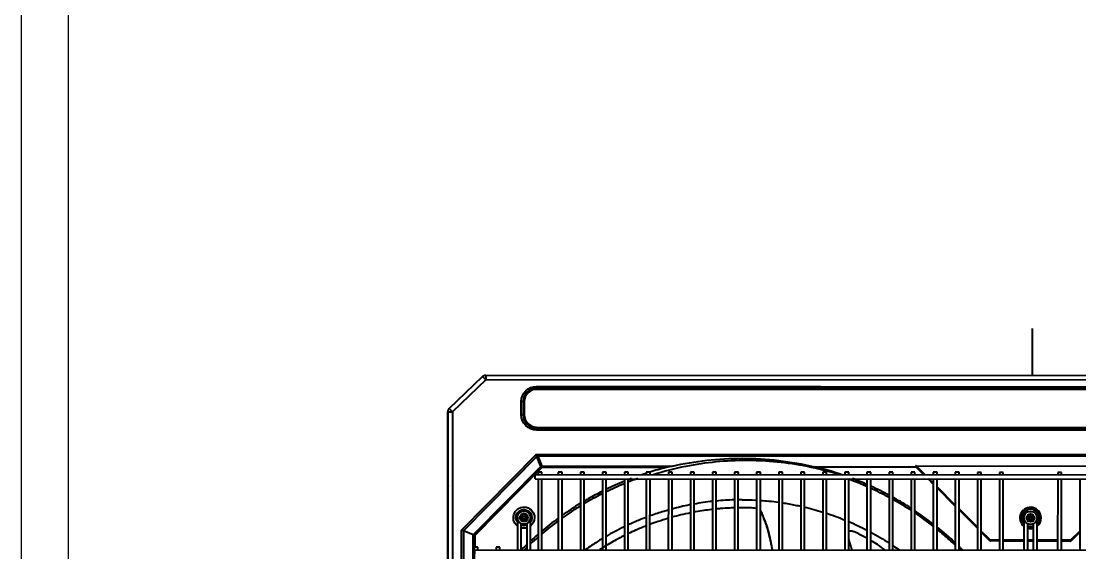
# Model space of a CAD drawing. Extents: x 58467 to 79089, y -33726 to -17391.
# Drawn here: x 78327 to 78439.7, y -20676.4 to -20619.9 of the extents above; entities that cross this region are included whole.
import ezdxf

# ---------------------------------------------------------------- set-up
doc = ezdxf.new("R2010")
doc.units = 0
doc.header["$LTSCALE"] = 100
doc.layers.add('+ENTE-ST-DOSEME USTU KONDDRENAJ', color=110, linetype='DOSEMEUSTUKONDENSDRENAJ_LINE', lineweight=40)
doc.layers.add('BA_elev2', color=9, linetype='Continuous')
doc.linetypes.add('DOSEMEUSTUKONDENSDRENAJ_LINE', pattern='A,300,-40,["CD",Standard,S=15,R=0,X=-35,Y=-7.5],0', length=340)

# ---------------------------------------------------------------- blocks, each defined once
blk = doc.blocks.new('4. KAT')
at = {"color": 3}
for p, q in [((54125.2, -33358.64, -3.34), (54125.2, -33353.64, -3.34)), ((54063.14, -33362.17, -3.34), (54066.66, -33358.75, -3.34)), ((54067.02, -33359.1, -3.34), (54063.49, -33362.53, -3.34)), ((54066.66, -33358.75, -3.34), (54067.02, -33359.1, -3.34)), ((54067.02, -33358.6, -3.34), (54183.02, -33358.67, -3.34)), ((54067.02, -33358.6, -3.34), (54067.02, -33359.1, -3.34)), ((54183.02, -33359.17, -3.34), (54067.02, -33359.1, -3.34)), ((54072.42, -33359.8, -3.34), (54177.57, -33359.87, -3.34)), ((54072.42, -33359.8, -3.34), (54072.42, -33360.01, -3.34)), ((54177.57, -33360.08, -3.34), (54072.42, -33360.01, -3.34)), ((54072.42, -33360.13, -3.34), (54072.42, -33360.01, -3.34)), ((54177.57, -33360.19, -3.34), (54072.42, -33360.13, -3.34)), ((54070.8, -33362.83, -3.34), (54070.8, -33361.42, -3.34)), ((54071.01, -33361.42, -3.34), (54070.8, -33361.42, -3.34)), ((54071.01, -33361.42, -3.34), (54071.01, -33362.83, -3.34)), ((54071.12, -33361.42, -3.34), (54071.01, -33361.42, -3.34)), ((54071.12, -33361.42, -3.34), (54071.12, -33362.83, -3.34)), ((54062.95, -33430.58, -3.34), (54062.99, -33362.53, -3.34)), ((54062.99, -33362.57, -3.34), (54062.95, -33430.58, -3.34)), ((54062.99, -33362.57, -3.34), (54062.95, -33430.58, -3.34)), ((54062.99, -33362.53, -3.34), (54063.49, -33362.53, -3.34)), ((54063.14, -33362.17, -3.34), (54063.49, -33362.53, -3.34)), ((54063.49, -33362.53, -3.34), (54063.45, -33430.58, -3.34)), ((54071.01, -33362.83, -3.34), (54070.8, -33362.83, -3.34)), ((54071.12, -33362.83, -3.34), (54071.01, -33362.83, -3.34)), ((54072.42, -33364.13, -3.34), (54072.42, -33364.24, -3.34)), ((54072.42, -33364.13, -3.34), (54177.57, -33364.2, -3.34)), ((54072.42, -33364.24, -3.34), (54177.57, -33364.31, -3.34)), ((54072.42, -33364.24, -3.34), (54072.42, -33364.46, -3.34)), ((54177.57, -33364.52, -3.34), (54072.42, -33364.46, -3.34)), ((54064.43, -33375.09, -3.34), (54072.41, -33367.02, -3.34)), ((54072.46, -33367.28, -3.34), (54064.64, -33375.18, -3.34)), ((54072.41, -33367.02, -3.34), (54177.57, -33367.09, -3.34)), ((54072.46, -33367.28, -3.34), (54072.41, -33367.02, -3.34)), ((54072.41, -33367.02, -3.34), (54072.56, -33367.23, -3.34)), ((54072.89, -33368.33, -3.34), (54072.46, -33367.28, -3.34)), ((54072.56, -33367.23, -3.34), (54073, -33368.28, -3.34)), ((54177.42, -33367.3, -3.34), (54072.56, -33367.23, -3.34)), ((54065.69, -33375.61, -3.34), (54072.89, -33368.33, -3.34)), ((54073, -33368.44, -3.34), (54072.89, -33368.33, -3.34)), ((54073, -33368.28, -3.34), (54086.87, -33368.29, -3.34)), ((54073, -33368.44, -3.34), (54073, -33368.28, -3.34)), ((54101.99, -33368.36, -3.34), (54112.81, -33368.37, -3.34)), ((54113.69, -33369.25, -3.34), (54112.79, -33368.35, -3.34)), ((54112.83, -33368.27, -3.34), (54137.16, -33368.29, -3.34)), ((54113.81, -33369.25, -3.34), (54112.83, -33368.27, -3.34)), ((54073, -33368.44, -3.34), (54065.84, -33375.68, -3.34)), ((54177.74, -33369.29, -3.34), (54072.28, -33369.23, -3.34)), ((54072.28, -33369.43, -3.34), (54072.28, -33369.23, -3.34)), ((54072.28, -33369.63, -3.34), (54072.28, -33369.43, -3.34)), ((54072.58, -33368.93, -3.34), (54072.58, -33369.23, -3.34)), ((54072.98, -33368.93, -3.34), (54072.58, -33368.93, -3.34)), ((54072.98, -33369.23, -3.34), (54072.98, -33368.93, -3.34)), ((54086.23, -33368.45, -3.34), (54073, -33368.44, -3.34)), ((54074.74, -33368.93, -3.34), (54074.74, -33369.23, -3.34)), ((54075.14, -33368.93, -3.34), (54074.74, -33368.93, -3.34)), ((54075.14, -33369.23, -3.34), (54075.14, -33368.93, -3.34)), ((54077.09, -33368.93, -3.34), (54077.09, -33369.23, -3.34)), ((54077.49, -33368.93, -3.34), (54077.09, -33368.93, -3.34)), ((54077.49, -33369.23, -3.34), (54077.49, -33368.93, -3.34)), ((54079.44, -33368.93, -3.34), (54079.44, -33369.23, -3.34)), ((54079.84, -33368.93, -3.34), (54079.44, -33368.93, -3.34)), ((54079.84, -33369.23, -3.34), (54079.84, -33368.93, -3.34)), ((54081.79, -33368.93, -3.34), (54081.79, -33369.23, -3.34)), ((54082.19, -33368.93, -3.34), (54081.79, -33368.93, -3.34)), ((54082.19, -33369.23, -3.34), (54082.19, -33368.93, -3.34)), ((54084.1, -33368.93, -3.34), (54084.1, -33369.23, -3.34)), ((54084.5, -33368.93, -3.34), (54084.1, -33368.93, -3.34)), ((54084.5, -33369.23, -3.34), (54084.5, -33368.93, -3.34)), ((54086.45, -33368.94, -3.34), (54086.45, -33369.24, -3.34)), ((54086.85, -33368.94, -3.34), (54086.45, -33368.94, -3.34)), ((54086.85, -33369.24, -3.34), (54086.85, -33368.94, -3.34)), ((54088.8, -33368.94, -3.34), (54088.8, -33369.24, -3.34)), ((54089.2, -33368.94, -3.34), (54088.8, -33368.94, -3.34)), ((54089.2, -33369.24, -3.34), (54089.2, -33368.94, -3.34)), ((54091.15, -33368.94, -3.34), (54091.15, -33369.24, -3.34)), ((54091.55, -33368.94, -3.34), (54091.15, -33368.94, -3.34)), ((54091.55, -33369.24, -3.34), (54091.55, -33368.94, -3.34)), ((54093.5, -33368.94, -3.34), (54093.5, -33369.24, -3.34)), ((54093.9, -33368.94, -3.34), (54093.5, -33368.94, -3.34)), ((54093.89, -33369.24, -3.34), (54093.9, -33368.94, -3.34)), ((54095.84, -33368.94, -3.34), (54095.84, -33369.24, -3.34)), ((54096.24, -33368.94, -3.34), (54095.84, -33368.94, -3.34)), ((54096.24, -33369.24, -3.34), (54096.24, -33368.94, -3.34)), ((54098.19, -33368.94, -3.34), (54098.19, -33369.24, -3.34)), ((54098.59, -33368.94, -3.34), (54098.19, -33368.94, -3.34)), ((54098.59, -33369.24, -3.34), (54098.59, -33368.94, -3.34)), ((54100.54, -33368.94, -3.34), (54100.54, -33369.24, -3.34)), ((54100.94, -33368.94, -3.34), (54100.54, -33368.94, -3.34)), ((54100.94, -33369.24, -3.34), (54100.94, -33368.94, -3.34)), ((54102.89, -33368.95, -3.34), (54102.89, -33369.25, -3.34)), ((54103.29, -33368.95, -3.34), (54102.89, -33368.95, -3.34)), ((54103.29, -33369.25, -3.34), (54103.29, -33368.95, -3.34)), ((54105.24, -33368.95, -3.34), (54105.24, -33369.25, -3.34)), ((54105.64, -33368.95, -3.34), (54105.24, -33368.95, -3.34)), ((54105.64, -33369.25, -3.34), (54105.64, -33368.95, -3.34)), ((54107.59, -33368.95, -3.34), (54107.59, -33369.25, -3.34)), ((54107.99, -33368.95, -3.34), (54107.59, -33368.95, -3.34)), ((54107.99, -33369.25, -3.34), (54107.99, -33368.95, -3.34)), ((54109.94, -33368.95, -3.34), (54109.94, -33369.25, -3.34)), ((54110.34, -33368.95, -3.34), (54109.94, -33368.95, -3.34)), ((54110.34, -33369.25, -3.34), (54110.34, -33368.95, -3.34)), ((54112.29, -33368.95, -3.34), (54112.29, -33369.25, -3.34)), ((54112.69, -33368.95, -3.34), (54112.29, -33368.95, -3.34)), ((54112.69, -33369.25, -3.34), (54112.69, -33368.95, -3.34)), ((54114.64, -33368.95, -3.34), (54114.64, -33369.25, -3.34)), ((54115.04, -33368.95, -3.34), (54114.64, -33368.95, -3.34)), ((54115.04, -33369.25, -3.34), (54115.04, -33368.95, -3.34)), ((54116.99, -33368.95, -3.34), (54116.99, -33369.25, -3.34)), ((54117.39, -33368.95, -3.34), (54116.99, -33368.95, -3.34)), ((54117.39, -33369.25, -3.34), (54117.39, -33368.95, -3.34)), ((54119.34, -33368.96, -3.34), (54119.34, -33369.26, -3.34)), ((54119.74, -33368.96, -3.34), (54119.34, -33368.96, -3.34)), ((54119.74, -33369.26, -3.34), (54119.74, -33368.96, -3.34)), ((54121.69, -33368.96, -3.34), (54121.69, -33369.26, -3.34)), ((54122.09, -33368.96, -3.34), (54121.69, -33368.96, -3.34)), ((54122.09, -33369.26, -3.34), (54122.09, -33368.96, -3.34)), ((54127.89, -33368.96, -3.34), (54127.89, -33369.26, -3.34)), ((54128.29, -33368.96, -3.34), (54127.89, -33368.96, -3.34)), ((54128.29, -33369.26, -3.34), (54128.29, -33368.96, -3.34)), ((54063.01, -33370.72, -3.34), (54063.01, -33370.42, -3.34)), ((54063.01, -33370.72, -3.34), (54063.01, -33370.42, -3.34)), ((54072.28, -33369.63, -3.34), (54177.74, -33369.69, -3.34)), ((54072.58, -33369.63, -3.34), (54072.58, -33377.23, -3.34)), ((54072.98, -33377.23, -3.34), (54072.98, -33369.63, -3.34)), ((54074.74, -33369.63, -3.34), (54074.74, -33377.23, -3.34)), ((54075.14, -33377.23, -3.34), (54075.14, -33369.63, -3.34)), ((54077.09, -33369.63, -3.34), (54077.09, -33377.23, -3.34)), ((54077.49, -33377.23, -3.34), (54077.49, -33369.63, -3.34)), ((54079.44, -33369.63, -3.34), (54079.44, -33377.23, -3.34)), ((54079.84, -33377.23, -3.34), (54079.84, -33369.63, -3.34)), ((54081.79, -33369.63, -3.34), (54081.78, -33377.23, -3.34)), ((54082.18, -33377.23, -3.34), (54082.19, -33369.63, -3.34)), ((54084.1, -33369.63, -3.34), (54084.09, -33377.23, -3.34)), ((54084.49, -33377.23, -3.34), (54084.5, -33369.63, -3.34)), ((54086.45, -33369.64, -3.34), (54086.44, -33377.23, -3.34)), ((54086.84, -33377.23, -3.34), (54086.85, -33369.64, -3.34)), ((54088.8, -33369.64, -3.34), (54088.79, -33377.24, -3.34)), ((54089.19, -33377.24, -3.34), (54089.2, -33369.64, -3.34)), ((54091.15, -33369.64, -3.34), (54091.14, -33377.24, -3.34)), ((54091.54, -33377.24, -3.34), (54091.55, -33369.64, -3.34)), ((54093.49, -33369.64, -3.34), (54093.49, -33377.24, -3.34)), ((54093.89, -33377.24, -3.34), (54093.89, -33369.64, -3.34)), ((54095.84, -33369.64, -3.34), (54095.84, -33377.24, -3.34)), ((54096.24, -33377.24, -3.34), (54096.24, -33369.64, -3.34)), ((54098.19, -33369.64, -3.34), (54098.19, -33377.24, -3.34)), ((54098.59, -33377.24, -3.34), (54098.59, -33369.64, -3.34)), ((54100.54, -33369.64, -3.34), (54100.54, -33377.24, -3.34)), ((54100.94, -33377.24, -3.34), (54100.94, -33369.64, -3.34)), ((54102.89, -33369.65, -3.34), (54102.89, -33377.24, -3.34)), ((54103.29, -33377.24, -3.34), (54103.29, -33369.65, -3.34)), ((54105.24, -33369.65, -3.34), (54105.24, -33377.25, -3.34)), ((54105.64, -33377.25, -3.34), (54105.64, -33369.65, -3.34)), ((54107.59, -33369.65, -3.34), (54107.59, -33377.25, -3.34)), ((54107.99, -33377.25, -3.34), (54107.99, -33369.65, -3.34)), ((54109.94, -33369.65, -3.34), (54109.94, -33377.25, -3.34)), ((54110.34, -33377.25, -3.34), (54110.34, -33369.65, -3.34)), ((54112.29, -33369.65, -3.34), (54112.29, -33377.25, -3.34)), ((54112.69, -33377.25, -3.34), (54112.69, -33369.65, -3.34)), ((54114.64, -33370.2, -3.34), (54114.09, -33369.65, -3.34)), ((54114.64, -33370.09, -3.34), (54114.21, -33369.65, -3.34)), ((54114.64, -33369.65, -3.34), (54114.64, -33377.25, -3.34)), ((54115.04, -33377.25, -3.34), (54115.04, -33369.65, -3.34)), ((54116.99, -33372.44, -3.34), (54115.04, -33370.49, -3.34)), ((54116.99, -33372.55, -3.34), (54115.04, -33370.6, -3.34)), ((54116.99, -33369.65, -3.34), (54116.99, -33377.25, -3.34)), ((54117.39, -33377.25, -3.34), (54117.39, -33369.65, -3.34)), ((54119.34, -33369.66, -3.34), (54119.34, -33377.25, -3.34)), ((54119.74, -33377.25, -3.34), (54119.74, -33369.66, -3.34)), ((54121.69, -33369.66, -3.34), (54121.69, -33377.26, -3.34)), ((54122.09, -33377.26, -3.34), (54122.09, -33369.66, -3.34)), ((54127.89, -33369.66, -3.34), (54127.88, -33377.26, -3.34)), ((54128.28, -33377.26, -3.34), (54128.29, -33369.66, -3.34)), ((54130.24, -33369.66, -3.34), (54130.23, -33377.26, -3.34)), ((54062.99, -33370.72, -3.34), (54063.01, -33370.72, -3.34)), ((54062.99, -33370.72, -3.34), (54063.01, -33370.72, -3.34)), ((54063.01, -33375.2, -3.34), (54063.01, -33370.72, -3.34)), ((54063.01, -33375.2, -3.34), (54063.01, -33370.72, -3.34)), ((54119.34, -33374.79, -3.34), (54117.39, -33372.84, -3.34)), ((54070.38, -33373.78, -3.34), (54070.38, -33375.16, -3.34)), ((54070.66, -33373.77, -3.34), (54070.87, -33373.4, -3.34)), ((54070.87, -33374.13, -3.34), (54070.66, -33373.77, -3.34)), ((54070.71, -33373.77, -3.34), (54070.66, -33373.77, -3.34)), ((54070.9, -33373.45, -3.34), (54070.71, -33373.77, -3.34)), ((54070.71, -33373.77, -3.34), (54070.9, -33374.08, -3.34)), ((54070.87, -33373.4, -3.34), (54071.29, -33373.4, -3.34)), ((54070.9, -33373.45, -3.34), (54070.87, -33373.4, -3.34)), ((54070.88, -33373.72, -3.34), (54070.88, -33373.82, -3.34)), ((54071.03, -33373.72, -3.34), (54070.88, -33373.72, -3.34)), ((54071.03, -33373.82, -3.34), (54070.88, -33373.82, -3.34)), ((54071.27, -33373.45, -3.34), (54070.9, -33373.45, -3.34)), ((54071.13, -33373.57, -3.34), (54071.03, -33373.57, -3.34)), ((54071.03, -33373.72, -3.34), (54071.03, -33373.57, -3.34)), ((54071.03, -33373.97, -3.34), (54071.03, -33373.82, -3.34)), ((54071.13, -33373.97, -3.34), (54071.03, -33373.97, -3.34)), ((54071.13, -33373.57, -3.34), (54071.13, -33373.72, -3.34)), ((54071.13, -33373.72, -3.34), (54071.28, -33373.72, -3.34)), ((54071.13, -33373.82, -3.34), (54071.13, -33373.97, -3.34)), ((54071.13, -33373.82, -3.34), (54071.28, -33373.82, -3.34)), ((54071.29, -33373.4, -3.34), (54071.27, -33373.45, -3.34)), ((54071.45, -33373.77, -3.34), (54071.27, -33373.45, -3.34)), ((54071.27, -33374.08, -3.34), (54071.45, -33373.77, -3.34)), ((54071.28, -33373.72, -3.34), (54071.28, -33373.82, -3.34)), ((54071.29, -33373.4, -3.34), (54071.51, -33373.77, -3.34)), ((54071.51, -33373.77, -3.34), (54071.29, -33374.13, -3.34)), ((54071.51, -33373.77, -3.34), (54071.45, -33373.77, -3.34)), ((54071.78, -33375.16, -3.34), (54071.78, -33373.78, -3.34)), ((54119.34, -33374.9, -3.34), (54117.39, -33372.95, -3.34)), ((54124.29, -33373.81, -3.34), (54124.29, -33375.19, -3.34)), ((54124.56, -33373.8, -3.34), (54124.78, -33373.43, -3.34)), ((54124.77, -33374.17, -3.34), (54124.56, -33373.8, -3.34)), ((54124.62, -33373.8, -3.34), (54124.56, -33373.8, -3.34)), ((54124.8, -33373.48, -3.34), (54124.62, -33373.8, -3.34)), ((54124.62, -33373.8, -3.34), (54124.8, -33374.12, -3.34)), ((54124.78, -33373.43, -3.34), (54125.2, -33373.43, -3.34)), ((54124.8, -33373.48, -3.34), (54124.78, -33373.43, -3.34)), ((54124.79, -33373.75, -3.34), (54124.79, -33373.85, -3.34)), ((54124.94, -33373.75, -3.34), (54124.79, -33373.75, -3.34)), ((54124.94, -33373.85, -3.34), (54124.79, -33373.85, -3.34)), ((54125.17, -33373.48, -3.34), (54124.8, -33373.48, -3.34)), ((54125.04, -33373.6, -3.34), (54124.94, -33373.6, -3.34)), ((54124.94, -33373.75, -3.34), (54124.94, -33373.6, -3.34)), ((54124.94, -33374, -3.34), (54124.94, -33373.85, -3.34)), ((54125.04, -33374, -3.34), (54124.94, -33374, -3.34)), ((54125.04, -33373.6, -3.34), (54125.04, -33373.75, -3.34)), ((54125.04, -33373.75, -3.34), (54125.19, -33373.75, -3.34)), ((54125.04, -33373.85, -3.34), (54125.04, -33374, -3.34)), ((54125.04, -33373.85, -3.34), (54125.19, -33373.85, -3.34)), ((54125.2, -33373.43, -3.34), (54125.17, -33373.48, -3.34)), ((54125.35, -33373.8, -3.34), (54125.17, -33373.48, -3.34)), ((54125.17, -33374.12, -3.34), (54125.35, -33373.8, -3.34)), ((54125.19, -33373.75, -3.34), (54125.19, -33373.85, -3.34)), ((54125.2, -33373.43, -3.34), (54125.41, -33373.8, -3.34)), ((54125.41, -33373.8, -3.34), (54125.2, -33374.17, -3.34)), ((54125.41, -33373.8, -3.34), (54125.35, -33373.8, -3.34)), ((54125.69, -33375.19, -3.34), (54125.69, -33373.82, -3.34)), ((54064.4, -33424.14, -3.34), (54064.43, -33375.09, -3.34)), ((54064.64, -33375.18, -3.34), (54064.43, -33375.09, -3.34)), ((54064.64, -33375.18, -3.34), (54064.61, -33423.99, -3.34)), ((54065.69, -33375.61, -3.34), (54064.64, -33375.18, -3.34)), ((54070.38, -33375.16, -3.34), (54070.38, -33375.44, -3.34)), ((54070.78, -33375.16, -3.34), (54070.78, -33374.4, -3.34)), ((54070.78, -33375.44, -3.34), (54070.78, -33375.16, -3.34)), ((54070.9, -33374.08, -3.34), (54070.87, -33374.13, -3.34)), ((54071.29, -33374.13, -3.34), (54070.87, -33374.13, -3.34)), ((54070.9, -33374.08, -3.34), (54071.27, -33374.08, -3.34)), ((54071.29, -33374.13, -3.34), (54071.27, -33374.08, -3.34)), ((54071.38, -33374.4, -3.34), (54071.38, -33375.16, -3.34)), ((54071.38, -33375.16, -3.34), (54071.38, -33375.44, -3.34)), ((54071.78, -33375.44, -3.34), (54071.78, -33375.16, -3.34)), ((54120.72, -33376.17, -3.34), (54119.74, -33375.19, -3.34)), ((54124.69, -33375.19, -3.34), (54124.69, -33374.43, -3.34)), ((54124.8, -33374.12, -3.34), (54124.77, -33374.17, -3.34)), ((54125.2, -33374.17, -3.34), (54124.77, -33374.17, -3.34)), ((54124.8, -33374.12, -3.34), (54125.17, -33374.12, -3.34)), ((54125.2, -33374.17, -3.34), (54125.17, -33374.12, -3.34)), ((54125.29, -33374.43, -3.34), (54125.29, -33375.19, -3.34)), ((54065.68, -33386.32, -3.34), (54065.69, -33375.61, -3.34)), ((54065.84, -33375.68, -3.34), (54065.69, -33375.61, -3.34)), ((54065.84, -33375.68, -3.34), (54065.84, -33376.92, -3.34)), ((54070.38, -33375.44, -3.34), (54070.38, -33375.81, -3.34)), ((54070.38, -33375.81, -3.34), (54070.38, -33376.09, -3.34)), ((54070.38, -33376.09, -3.34), (54070.38, -33377.22, -3.34)), ((54070.78, -33375.81, -3.34), (54070.78, -33375.44, -3.34)), ((54070.78, -33376.09, -3.34), (54070.78, -33375.81, -3.34)), ((54070.78, -33377.23, -3.34), (54070.78, -33376.09, -3.34)), ((54071.38, -33375.44, -3.34), (54071.38, -33375.81, -3.34)), ((54071.38, -33375.81, -3.34), (54071.38, -33376.09, -3.34)), ((54071.38, -33376.09, -3.34), (54071.38, -33377.23, -3.34)), ((54071.78, -33375.81, -3.34), (54071.78, -33375.44, -3.34)), ((54071.78, -33375.44, -3.34), (54071.78, -33375.44, -3.34)), ((54071.78, -33376.09, -3.34), (54071.78, -33375.81, -3.34)), ((54071.78, -33375.81, -3.34), (54071.78, -33375.81, -3.34)), ((54071.78, -33377.23, -3.34), (54071.78, -33376.09, -3.34)), ((54120.66, -33376.23, -3.34), (54119.74, -33375.3, -3.34)), ((54120.66, -33376.23, -3.34), (54120.72, -33376.17, -3.34)), ((54121.69, -33376.18, -3.34), (54120.72, -33376.17, -3.34)), ((54120.72, -33376.17, -3.34), (54120.72, -33376.25, -3.34)), ((54121.69, -33376.26, -3.34), (54120.72, -33376.25, -3.34)), ((54124.29, -33376.18, -3.34), (54122.09, -33376.18, -3.34)), ((54124.29, -33376.26, -3.34), (54122.09, -33376.26, -3.34)), ((54124.29, -33375.19, -3.34), (54124.29, -33375.47, -3.34)), ((54124.29, -33375.47, -3.34), (54124.29, -33375.84, -3.34)), ((54124.29, -33375.47, -3.34), (54124.29, -33375.47, -3.34)), ((54124.29, -33375.84, -3.34), (54124.29, -33376.12, -3.34)), ((54124.29, -33375.84, -3.34), (54124.29, -33375.84, -3.34)), ((54124.29, -33376.12, -3.34), (54124.29, -33377.26, -3.34)), ((54124.69, -33375.47, -3.34), (54124.69, -33375.19, -3.34)), ((54124.69, -33375.84, -3.34), (54124.69, -33375.47, -3.34)), ((54124.69, -33376.12, -3.34), (54124.69, -33375.84, -3.34)), ((54124.69, -33377.26, -3.34), (54124.69, -33376.12, -3.34)), ((54125.29, -33376.18, -3.34), (54124.69, -33376.18, -3.34)), ((54125.29, -33376.26, -3.34), (54124.69, -33376.26, -3.34)), ((54125.29, -33375.19, -3.34), (54125.29, -33375.48, -3.34)), ((54125.29, -33375.48, -3.34), (54125.29, -33375.84, -3.34)), ((54125.29, -33375.84, -3.34), (54125.29, -33376.12, -3.34)), ((54125.29, -33376.12, -3.34), (54125.29, -33377.26, -3.34)), ((54125.69, -33375.48, -3.34), (54125.69, -33375.19, -3.34)), ((54125.69, -33375.84, -3.34), (54125.69, -33375.48, -3.34)), ((54125.69, -33376.12, -3.34), (54125.69, -33375.84, -3.34)), ((54125.69, -33377.26, -3.34), (54125.69, -33376.12, -3.34)), ((54127.89, -33376.18, -3.34), (54125.69, -33376.18, -3.34)), ((54127.89, -33376.26, -3.34), (54125.69, -33376.26, -3.34)), ((54129.25, -33376.18, -3.34), (54128.29, -33376.18, -3.34)), ((54129.25, -33376.26, -3.34), (54128.29, -33376.26, -3.34)), ((54130.24, -33375.2, -3.34), (54129.25, -33376.18, -3.34)), ((54129.25, -33376.18, -3.34), (54129.31, -33376.24, -3.34)), ((54129.25, -33376.26, -3.34), (54129.25, -33376.18, -3.34)), ((54130.24, -33375.31, -3.34), (54129.31, -33376.24, -3.34)), ((54065.77, -33376.92, -3.34), (54065.74, -33422.31, -3.34)), ((54066.17, -33376.92, -3.34), (54065.77, -33376.92, -3.34)), ((54184.23, -33377.29, -3.34), (54065.87, -33377.22, -3.34)), ((54065.87, -33377.42, -3.34), (54065.87, -33377.22, -3.34)), ((54065.87, -33377.62, -3.34), (54065.87, -33377.42, -3.34)), ((54066.17, -33377.22, -3.34), (54066.17, -33376.92, -3.34)), ((54068.12, -33376.92, -3.34), (54068.12, -33377.22, -3.34)), ((54068.52, -33376.92, -3.34), (54068.12, -33376.92, -3.34)), ((54068.52, -33377.22, -3.34), (54068.52, -33376.92, -3.34))]:
    blk.add_line(p, q, dxfattribs=at)
for centre, radius in [((54071.08, -33373.77, -3.34), 0.7), ((54071.08, -33373.77, -3.34), 0.425), ((54071.08, -33373.77, -3.34), 0.425), ((54124.99, -33373.8, -3.34), 0.7), ((54124.99, -33373.8, -3.34), 0.425), ((54124.99, -33373.8, -3.34), 0.425)]:
    blk.add_circle(centre, radius, dxfattribs=at)
at = {"color": 3, "extrusion": (0, 0, -1)}
for centre, radius, start, end in [((-54067.02, -33359.1, 3.34), 0.5, 45.0349, 90.0349), ((-54072.42, -33361.43, 3.34), 1.62, 0.0349, 90.0349), ((-54063.49, -33362.53, 3.34), 0.5, 0.0349, 45.0349), ((-54072.42, -33362.83, 3.34), 1.62, 270.0349, 0.0349), ((-54062.93, -33370.42, 3.34), 0.08, 138.6244, 180.0349), ((-54062.93, -33370.42, 3.34), 0.08, 138.6244, 180.0349), ((-54071.08, -33373.77, 3.34), 1.13, 308.178, 180.0349), ((-54071.08, -33373.77, 3.34), 0.856, 324.8223, 180.0349), ((-54071.08, -33373.77, 3.34), 0.8, 331.0548, 180.0349), ((-54071.08, -33373.77, 3.34), 0.8, 180.0349, 209.0205), ((-54071.08, -33373.77, 3.34), 0.856, 180.0349, 215.2529), ((-54071.08, -33373.77, 3.34), 1.13, 180.0349, 231.8974), ((-54071.08, -33373.77, 3.34), 0.8, 248.0298, 292.0456), ((-54071.08, -33373.77, 3.34), 0.856, 249.5487, 290.5267), ((-54071.08, -33373.77, 3.34), 1.13, 254.6956, 285.3799)]:
    blk.add_arc(centre, radius, start, end, dxfattribs=at)
at = {"color": 3}
for centre, radius, start, end in [((54072.42, -33361.43, -3.34), 1.41, 89.9651, 179.9651), ((54072.42, -33361.43, -3.34), 1.3, 89.9651, 179.9651), ((54072.42, -33362.83, -3.34), 1.41, 179.9651, 269.9651), ((54072.42, -33362.83, -3.34), 1.3, 179.9651, 269.9651), ((54124.99, -33373.8, -3.34), 1.13, 359.9651, 231.822), ((54124.99, -33373.8, -3.34), 0.956, 316.9846, 179.9651), ((54124.99, -33373.8, -3.34), 0.9, 321.0008, 179.9651), ((54124.99, -33373.8, -3.34), 0.956, 179.9651, 222.9457), ((54124.99, -33373.8, -3.34), 0.9, 179.9651, 218.924), ((54124.99, -33373.8, -3.34), 1.13, 308.1026, 359.9651), ((54124.99, -33373.8, -3.34), 0.9, 250.5084, 289.4221), ((54124.99, -33373.8, -3.34), 0.956, 251.7007, 288.2294), ((54124.99, -33373.8, -3.34), 1.13, 254.6202, 285.3045), ((54120.72, -33376.17, -3.34), 0.08, 224.9651, 269.9651), ((54129.25, -33376.18, -3.34), 0.08, 269.9651, 314.9651)]:
    blk.add_arc(centre, radius, start, end, dxfattribs=at)
for centre, major_axis, ratio, start_param, end_param in [((54072.56, -33367.39, -3.34), (-0.203, -0.084), 0.678598, 4.438375, 4.986403), ((54073, -33368.44, -3.34), (-0.203, -0.084), 0.678598, 4.438375, 4.986403), ((54112.91, -33368.35, -3.34), (0.137, -0.057), 0.414214, 2.356194, 3.926991)]:
    blk.add_ellipse(centre, major_axis=major_axis, ratio=ratio, start_param=start_param, end_param=end_param, dxfattribs=at)
for points, knots in [([(54094.77, -33367.69, -3.34), (54092.59, -33367.69, -3.34), (54090.41, -33367.9, -3.34), (54087.13, -33368.56, -3.34), (54085.97, -33368.85, -3.34), (54084.83, -33369.21, -3.34)], [0, 0, 0, 0, 0.642828, 0.642828, 1, 1, 1, 1]), ([(54104.54, -33369.17, -3.34), (54103.46, -33368.84, -3.34), (54102.36, -33368.56, -3.34), (54100.19, -33368.12, -3.34), (54099.12, -33367.96, -3.34), (54097.49, -33367.8, -3.34), (54096.95, -33367.76, -3.34), (54096.13, -33367.72, -3.34), (54095.86, -33367.71, -3.34), (54095.31, -33367.7, -3.34), (54095.04, -33367.69, -3.34), (54094.77, -33367.69, -3.34)], [0, 0, 0, 0, 0.344826, 0.344826, 0.672413, 0.672413, 0.836207, 0.836207, 0.918103, 0.918103, 1, 1, 1, 1]), ([(54081.78, -33370.15, -3.34), (54081.75, -33370.16, -3.34), (54081.72, -33370.18, -3.34), (54081.07, -33370.44, -3.34), (54080.45, -33370.72, -3.34), (54079.84, -33371.02, -3.34)], [0, 0, 0, 0, 0.043139, 0.043139, 1, 1, 1, 1]), ([(54107.6, -33370.48, -3.34), (54107.4, -33370.39, -3.34), (54107.19, -33370.3, -3.34), (54106.54, -33370.03, -3.34), (54106.1, -33369.86, -3.34), (54105.65, -33369.69, -3.34)], [0, 0, 0, 0, 0.321462, 0.321462, 1, 1, 1, 1]), ([(54109.96, -33371.63, -3.34), (54109.94, -33371.62, -3.34), (54109.93, -33371.62, -3.34), (54109.29, -33371.27, -3.34), (54108.65, -33370.95, -3.34), (54108, -33370.66, -3.34)], [0, 0, 0, 0, 0.01719, 0.01719, 1, 1, 1, 1]), ([(54079.43, -33370.96, -3.34), (54078.92, -33371.22, -3.34), (54078.41, -33371.49, -3.34), (54077.77, -33371.85, -3.34), (54077.63, -33371.93, -3.34), (54077.49, -33372.02, -3.34)], [0, 0, 0, 0, 0.775009, 0.775009, 1, 1, 1, 1]), ([(54112.29, -33372.78, -3.34), (54111.69, -33372.39, -3.34), (54111.07, -33372.01, -3.34), (54110.42, -33371.65, -3.34), (54110.38, -33371.63, -3.34), (54110.35, -33371.61, -3.34)], [0, 0, 0, 0, 0.948829, 0.948829, 1, 1, 1, 1]), ([(54077.06, -33372.54, -3.34), (54076.69, -33372.77, -3.34), (54076.32, -33373.01, -3.34), (54075.67, -33373.44, -3.34), (54075.39, -33373.64, -3.34), (54075.11, -33373.84, -3.34)], [0, 0, 0, 0, 0.558497, 0.558497, 1, 1, 1, 1]), ([(54088.79, -33372.4, -3.34), (54088.76, -33372.41, -3.34), (54088.73, -33372.41, -3.34), (54088.08, -33372.54, -3.34), (54087.45, -33372.69, -3.34), (54086.84, -33372.85, -3.34)], [0, 0, 0, 0, 0.0469, 0.0469, 1, 1, 1, 1]), ([(54091.14, -33372.9, -3.34), (54091.11, -33372.9, -3.34), (54090.52, -33372.97, -3.34), (54089.87, -33373.06, -3.34), (54089.26, -33373.17, -3.34), (54089.19, -33373.19, -3.34)], [0, 0, 0, 0, 0.051596, 0.904233, 1, 1, 1, 1]), ([(54093.49, -33372.73, -3.34), (54093.33, -33372.73, -3.34), (54092.83, -33372.75, -3.34), (54092.18, -33372.79, -3.34), (54091.69, -33372.84, -3.34), (54091.54, -33372.85, -3.34)], [0, 0, 0, 0, 0.252208, 0.764491, 1, 1, 1, 1]), ([(54095.84, -33372.78, -3.34), (54095.59, -33372.75, -3.34), (54095.06, -33372.72, -3.34), (54094.41, -33372.71, -3.34), (54094.01, -33372.72, -3.34), (54093.89, -33372.72, -3.34)], [0, 0, 0, 0, 0.37572, 0.818355, 1, 1, 1, 1]), ([(54094.32, -33371.87, -3.34), (54094.8, -33371.87, -3.34), (54095.27, -33371.88, -3.34), (54095.77, -33371.91, -3.34), (54095.81, -33371.91, -3.34), (54095.84, -33371.91, -3.34)], [0, 0, 0, 0, 0.930665, 0.930665, 1, 1, 1, 1]), ([(54096.25, -33371.93, -3.34), (54096.55, -33371.95, -3.34), (54096.85, -33371.98, -3.34), (54097.5, -33372.04, -3.34), (54097.85, -33372.08, -3.34), (54098.2, -33372.13, -3.34)], [0, 0, 0, 0, 0.464066, 0.464066, 1, 1, 1, 1]), ([(54098.6, -33372.19, -3.34), (54099.05, -33372.26, -3.34), (54099.5, -33372.34, -3.34), (54100.15, -33372.47, -3.34), (54100.35, -33372.51, -3.34), (54100.55, -33372.55, -3.34)], [0, 0, 0, 0, 0.694891, 0.694891, 1, 1, 1, 1]), ([(54084.08, -33373.74, -3.34), (54083.81, -33373.84, -3.34), (54083.54, -33373.95, -3.34), (54082.91, -33374.21, -3.34), (54082.54, -33374.37, -3.34), (54082.17, -33374.54, -3.34)], [0, 0, 0, 0, 0.416753, 0.416753, 1, 1, 1, 1]), ([(54086.44, -33372.96, -3.34), (54086.28, -33373.01, -3.34), (54086.12, -33373.05, -3.34), (54085.73, -33373.17, -3.34), (54085.51, -33373.24, -3.34), (54085.05, -33373.39, -3.34), (54084.83, -33373.47, -3.34), (54084.56, -33373.56, -3.34), (54084.52, -33373.58, -3.34), (54084.48, -33373.59, -3.34)], [0, 0, 0, 0, 0.243898, 0.243898, 0.590099, 0.590099, 0.9363, 0.9363, 1, 1, 1, 1]), ([(54086.44, -33373.84, -3.34), (54086.09, -33373.95, -3.34), (54085.44, -33374.15, -3.34), (54084.79, -33374.38, -3.34), (54084.49, -33374.49, -3.34)], [0, 0, 0, 0, 0.549857, 1, 1, 1, 1]), ([(54088.79, -33373.26, -3.34), (54088.46, -33373.33, -3.34), (54087.81, -33373.47, -3.34), (54087.16, -33373.64, -3.34), (54086.84, -33373.73, -3.34)], [0, 0, 0, 0, 0.520178, 1, 1, 1, 1]), ([(54096.32, -33373.08, -3.34), (54096.3, -33373.05, -3.34), (54096.27, -33372.99, -3.34), (54096.25, -33372.96, -3.34), (54096.24, -33372.94, -3.34)], [0, 0, 0, 0, 0.532534, 1, 1, 1, 1]), ([(54097.53, -33377.24, -3.34), (54097.53, -33377.23, -3.34), (54097.52, -33377.18, -3.34), (54097.5, -33377.07, -3.34), (54097.47, -33376.87, -3.34), (54097.4, -33376.58, -3.34), (54097.36, -33376.34, -3.34), (54097.28, -33375.99, -3.34), (54097.22, -33375.79, -3.34), (54097.17, -33375.55, -3.34), (54097.13, -33375.37, -3.34), (54097.08, -33375.19, -3.34), (54097.04, -33375.04, -3.34), (54097.01, -33374.95, -3.34), (54096.98, -33374.86, -3.34), (54096.94, -33374.73, -3.34), (54096.88, -33374.55, -3.34), (54096.76, -33374.21, -3.34), (54096.61, -33373.84, -3.34), (54096.46, -33373.48, -3.34), (54096.37, -33373.3, -3.34), (54096.31, -33373.19, -3.34), (54096.28, -33373.1, -3.34), (54096.27, -33373.01, -3.34), (54096.26, -33372.96, -3.34), (54096.26, -33372.95, -3.34)], [0, 0, 0, 0, 0.005394, 0.035574, 0.066603, 0.130629, 0.243655, 0.266475, 0.346531, 0.38044, 0.417111, 0.456558, 0.498164, 0.521749, 0.531848, 0.564447, 0.595782, 0.649695, 0.782565, 0.838846, 0.88891, 0.914609, 0.933595, 0.963425, 1, 1, 1, 1]), ([(54097.54, -33377.24, -3.34), (54097.54, -33377.24, -3.34), (54097.53, -33377.2, -3.34), (54097.52, -33377.11, -3.34), (54097.49, -33376.98, -3.34), (54097.47, -33376.86, -3.34), (54097.45, -33376.74, -3.34), (54097.43, -33376.63, -3.34), (54097.4, -33376.49, -3.34), (54097.38, -33376.38, -3.34), (54097.36, -33376.25, -3.34), (54097.33, -33376.14, -3.34), (54097.31, -33376.02, -3.34), (54097.29, -33375.91, -3.34), (54097.26, -33375.79, -3.34), (54097.23, -33375.68, -3.34), (54097.21, -33375.57, -3.34), (54097.18, -33375.47, -3.34), (54097.15, -33375.36, -3.34), (54097.13, -33375.26, -3.34), (54097.1, -33375.16, -3.34), (54097.07, -33375.06, -3.34), (54097.04, -33374.96, -3.34), (54097.02, -33374.86, -3.34), (54096.99, -33374.76, -3.34), (54096.95, -33374.67, -3.34), (54096.93, -33374.58, -3.34), (54096.9, -33374.5, -3.34), (54096.87, -33374.41, -3.34), (54096.83, -33374.32, -3.34), (54096.8, -33374.24, -3.34), (54096.78, -33374.16, -3.34), (54096.75, -33374.08, -3.34), (54096.71, -33374, -3.34), (54096.68, -33373.92, -3.34), (54096.65, -33373.85, -3.34), (54096.63, -33373.79, -3.34), (54096.6, -33373.73, -3.34), (54096.57, -33373.66, -3.34), (54096.54, -33373.59, -3.34), (54096.52, -33373.53, -3.34), (54096.49, -33373.48, -3.34), (54096.47, -33373.42, -3.34), (54096.45, -33373.38, -3.34), (54096.43, -33373.32, -3.34), (54096.41, -33373.28, -3.34), (54096.39, -33373.23, -3.34), (54096.37, -33373.19, -3.34), (54096.35, -33373.16, -3.34), (54096.34, -33373.12, -3.34), (54096.33, -33373.1, -3.34), (54096.33, -33373.1, -3.34)], [0, 0, 0, 0, 0.000919, 0.026107, 0.051295, 0.076483, 0.093275, 0.126859, 0.143651, 0.177235, 0.194027, 0.227611, 0.244403, 0.269591, 0.294779, 0.319967, 0.345155, 0.361947, 0.387135, 0.412323, 0.429115, 0.454303, 0.479491, 0.496283, 0.521471, 0.546659, 0.563451, 0.580243, 0.605431, 0.630619, 0.647411, 0.664203, 0.689391, 0.706183, 0.731372, 0.748164, 0.764956, 0.781748, 0.79854, 0.823728, 0.84052, 0.857312, 0.874104, 0.890896, 0.907688, 0.92448, 0.941272, 0.958064, 0.974856, 0.991648, 1, 1, 1, 1]), ([(54114.66, -33374.46, -3.34), (54114.53, -33374.36, -3.34), (54114.41, -33374.27, -3.34), (54113.77, -33373.78, -3.34), (54113.24, -33373.4, -3.34), (54112.7, -33373.04, -3.34)], [0, 0, 0, 0, 0.194449, 0.194449, 1, 1, 1, 1]), ([(54081.77, -33374.73, -3.34), (54081.42, -33374.9, -3.34), (54081.07, -33375.08, -3.34), (54080.42, -33375.42, -3.34), (54080.12, -33375.59, -3.34), (54079.82, -33375.77, -3.34)], [0, 0, 0, 0, 0.531495, 0.531495, 1, 1, 1, 1]), ([(54084.09, -33374.64, -3.34), (54083.72, -33374.79, -3.34), (54083.08, -33375.06, -3.34), (54082.44, -33375.35, -3.34), (54082.18, -33375.47, -3.34)], [0, 0, 0, 0, 0.58808, 1, 1, 1, 1]), ([(54117, -33376.72, -3.34), (54116.84, -33376.57, -3.34), (54116.68, -33376.41, -3.34), (54116.11, -33375.9, -3.34), (54115.7, -33375.54, -3.34), (54115.21, -33375.14, -3.34), (54115.13, -33375.08, -3.34), (54115.05, -33375.01, -3.34)], [0, 0, 0, 0, 0.260082, 0.260082, 0.885277, 0.885277, 1, 1, 1, 1]), ([(54079.42, -33376, -3.34), (54079.04, -33376.23, -3.34), (54078.67, -33376.46, -3.34), (54078.06, -33376.87, -3.34), (54077.82, -33377.04, -3.34), (54077.58, -33377.2, -3.34)], [0, 0, 0, 0, 0.601739, 0.601739, 1, 1, 1, 1]), ([(54081.78, -33375.67, -3.34), (54081.38, -33375.87, -3.34), (54080.48, -33376.35, -3.34), (54079.6, -33376.88, -3.34), (54079.11, -33377.2, -3.34)], [0, 0, 0, 0, 0.44453, 1, 1, 1, 1]), ([(54107.59, -33375.96, -3.34), (54107.45, -33375.88, -3.34), (54107.11, -33375.7, -3.34), (54106.67, -33375.48, -3.34), (54106.26, -33375.29, -3.34), (54105.99, -33375.2, -3.34), (54105.78, -33375.19, -3.34), (54105.69, -33375.22, -3.34), (54105.65, -33375.24, -3.34), (54105.64, -33375.25, -3.34)], [0, 0, 0, 0, 0.231844, 0.538128, 0.699931, 0.858126, 0.923343, 0.979536, 1, 1, 1, 1]), ([(54105.64, -33376.08, -3.34), (54105.64, -33376.09, -3.34), (54105.65, -33376.13, -3.34), (54105.67, -33376.19, -3.34), (54105.69, -33376.27, -3.34), (54105.71, -33376.36, -3.34), (54105.74, -33376.45, -3.34), (54105.77, -33376.55, -3.34), (54105.8, -33376.65, -3.34), (54105.83, -33376.75, -3.34), (54105.86, -33376.84, -3.34), (54105.89, -33376.96, -3.34), (54105.93, -33377.08, -3.34), (54105.96, -33377.18, -3.34), (54105.98, -33377.23, -3.34), (54105.99, -33377.26, -3.34)], [0, 0, 0, 0, 0.041171, 0.11053, 0.17989, 0.249249, 0.353288, 0.422648, 0.526687, 0.596046, 0.665406, 0.769445, 0.873484, 0.942844, 1, 1, 1, 1]), ([(54109.58, -33377.25, -3.34), (54109.29, -33377.04, -3.34), (54108.78, -33376.66, -3.34), (54108.24, -33376.33, -3.34), (54107.99, -33376.18, -3.34)], [0, 0, 0, 0, 0.555414, 1, 1, 1, 1]), ([(54110.34, -33376.73, -3.34), (54110.35, -33376.73, -3.34), (54110.35, -33376.74, -3.34), (54110.59, -33376.9, -3.34), (54110.83, -33377.06, -3.34), (54111.06, -33377.22, -3.34)], [0, 0, 0, 0, 0.030043, 0.030043, 1, 1, 1, 1])]:
    blk.add_open_spline(points, degree=3, knots=knots, dxfattribs=at)
for points in [[(54086.87, -33368.29, -3.34), (54086.66, -33368.34, -3.34), (54086.44, -33368.39, -3.34), (54086.23, -33368.45, -3.34)], [(54086.87, -33368.29, -3.34), (54089.29, -33367.74, -3.34), (54091.76, -33367.46, -3.34), (54094.3, -33367.46, -3.34)], [(54094.3, -33367.46, -3.34), (54096.93, -33367.46, -3.34), (54099.5, -33367.77, -3.34), (54101.99, -33368.36, -3.34)], [(54094.77, -33367.69, -3.34), (54094.77, -33367.64, -3.34), (54094.77, -33367.55, -3.34), (54094.77, -33367.46, -3.34)], [(54105.01, -33369.24, -3.34), (54104.02, -33368.9, -3.34), (54103.02, -33368.61, -3.34), (54101.99, -33368.36, -3.34)], [(54084.09, -33369.06, -3.34), (54083.93, -33369.11, -3.34), (54083.77, -33369.16, -3.34), (54083.62, -33369.21, -3.34)], [(54086.23, -33368.45, -3.34), (54085.64, -33368.59, -3.34), (54085.06, -33368.75, -3.34), (54084.48, -33368.93, -3.34)], [(54081.77, -33369.9, -3.34), (54081.12, -33370.17, -3.34), (54080.47, -33370.46, -3.34), (54079.83, -33370.76, -3.34)], [(54083.19, -33369.61, -3.34), (54082.85, -33369.73, -3.34), (54082.52, -33369.86, -3.34), (54082.18, -33369.99, -3.34)], [(54082.51, -33369.61, -3.34), (54082.4, -33369.65, -3.34), (54082.29, -33369.7, -3.34), (54082.18, -33369.74, -3.34)], [(54107.59, -33370.24, -3.34), (54107.09, -33370.02, -3.34), (54106.58, -33369.81, -3.34), (54106.06, -33369.62, -3.34)], [(54109.94, -33371.39, -3.34), (54109.31, -33371.05, -3.34), (54108.66, -33370.72, -3.34), (54108, -33370.43, -3.34)], [(54079.43, -33371.22, -3.34), (54078.77, -33371.56, -3.34), (54078.11, -33371.92, -3.34), (54077.47, -33372.29, -3.34)], [(54077.08, -33372.26, -3.34), (54076.41, -33372.66, -3.34), (54075.77, -33373.09, -3.34), (54075.13, -33373.54, -3.34)], [(54091.14, -33372.04, -3.34), (54090.49, -33372.11, -3.34), (54089.84, -33372.21, -3.34), (54089.19, -33372.33, -3.34)], [(54093.49, -33371.88, -3.34), (54092.84, -33371.9, -3.34), (54092.19, -33371.94, -3.34), (54091.54, -33372, -3.34)], [(54094.32, -33371.87, -3.34), (54094.18, -33371.87, -3.34), (54094.04, -33371.87, -3.34), (54093.89, -33371.87, -3.34)], [(54100.95, -33372.64, -3.34), (54101.6, -33372.8, -3.34), (54102.25, -33372.98, -3.34), (54102.89, -33373.18, -3.34)], [(54112.31, -33373.02, -3.34), (54111.67, -33372.61, -3.34), (54111.02, -33372.21, -3.34), (54110.35, -33371.84, -3.34)], [(54074.72, -33373.83, -3.34), (54074.13, -33374.27, -3.34), (54073.55, -33374.72, -3.34), (54072.98, -33375.2, -3.34)], [(54103.3, -33373.3, -3.34), (54103.96, -33373.52, -3.34), (54104.6, -33373.76, -3.34), (54105.24, -33374.02, -3.34)], [(54114.66, -33374.7, -3.34), (54114.02, -33374.2, -3.34), (54113.37, -33373.73, -3.34), (54112.7, -33373.28, -3.34)], [(54074.72, -33374.12, -3.34), (54074.12, -33374.56, -3.34), (54073.54, -33375.02, -3.34), (54072.97, -33375.5, -3.34)], [(54105.65, -33374.19, -3.34), (54106.31, -33374.47, -3.34), (54106.96, -33374.78, -3.34), (54107.6, -33375.11, -3.34)], [(54117.01, -33376.48, -3.34), (54116.38, -33375.88, -3.34), (54115.72, -33375.31, -3.34), (54115.05, -33374.77, -3.34)], [(54072.57, -33375.55, -3.34), (54072.29, -33375.79, -3.34), (54072.02, -33376.03, -3.34), (54071.76, -33376.28, -3.34)], [(54072.58, -33375.83, -3.34), (54072.31, -33376.07, -3.34), (54072.03, -33376.32, -3.34), (54071.77, -33376.57, -3.34)], [(54107.99, -33375.32, -3.34), (54108.66, -33375.68, -3.34), (54109.31, -33376.06, -3.34), (54109.95, -33376.47, -3.34)], [(54070.84, -33377.16, -3.34), (54070.82, -33377.18, -3.34), (54070.8, -33377.2, -3.34), (54070.78, -33377.22, -3.34)], [(54071.36, -33376.65, -3.34), (54071.19, -33376.82, -3.34), (54071.02, -33376.99, -3.34), (54070.84, -33377.16, -3.34)], [(54071.37, -33376.95, -3.34), (54071.28, -33377.04, -3.34), (54071.18, -33377.13, -3.34), (54071.09, -33377.22, -3.34)], [(54117.74, -33377.19, -3.34), (54117.63, -33377.07, -3.34), (54117.51, -33376.96, -3.34), (54117.4, -33376.85, -3.34)], [(54117.55, -33377.25, -3.34), (54117.5, -33377.2, -3.34), (54117.45, -33377.15, -3.34), (54117.4, -33377.1, -3.34)], [(54117.8, -33377.25, -3.34), (54117.78, -33377.23, -3.34), (54117.76, -33377.21, -3.34), (54117.74, -33377.19, -3.34)]]:
    blk.add_open_spline(points, degree=3, dxfattribs=at)

msp = doc.modelspace()

# ---------------------------------------------------------------- linework, layer by layer
at = {"layer": 'BA_elev2'}
for p, q in [((78331.98, -19256.09, -1.31), (78331.98, -21032.3, -1.31)), ((78326.98, -19261.09, -1.31), (78326.98, -21037.3, -1.31))]:
    msp.add_line(p, q, dxfattribs=at)

# ---------------------------------------------------------------- block references
at = {"layer": '+ENTE-ST-DOSEME USTU KONDDRENAJ', "color": 3, "linetype": 'Continuous'}
msp.add_blockref('4. KAT', (24309.41, 12701.08), dxfattribs=at)

doc.saveas('drawing.dxf')
